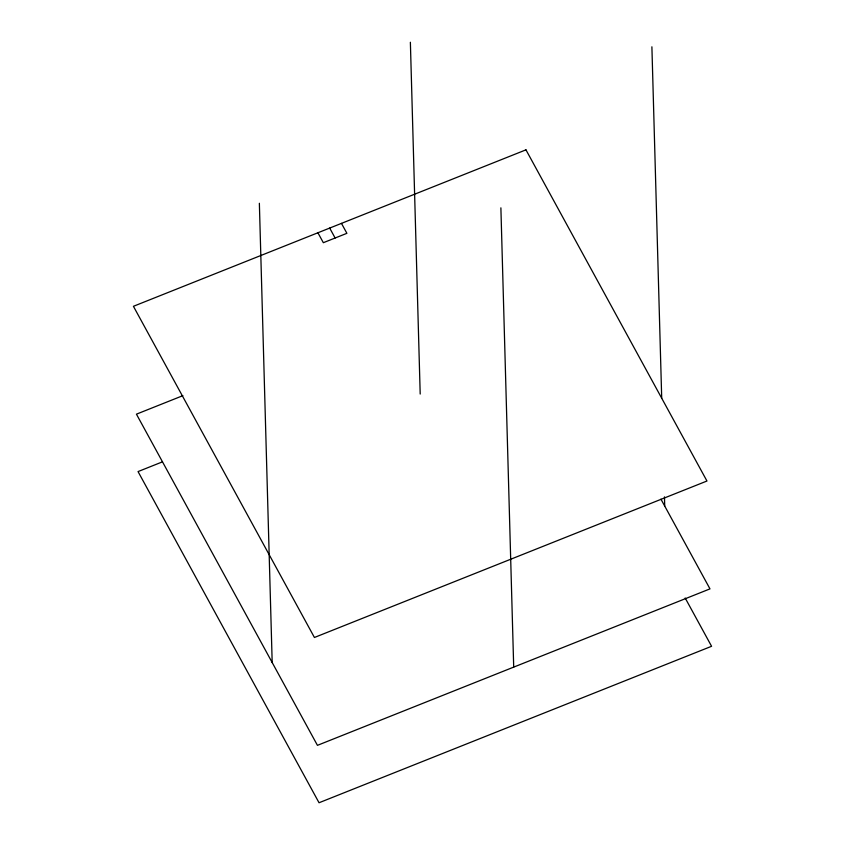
<?xml version="1.0" encoding="UTF-8"?>
<svg xmlns="http://www.w3.org/2000/svg" width="845" height="845" viewBox="0 0 845 845"><rect width="100%" height="100%" fill="white"/><g stroke="black" fill="none" stroke-linecap="round" stroke-linejoin="round"><path stroke-width="1.27" d="M182.9 395.65L136.436 414.166L317.445 745.343L709.98 588.88L660.938 499.152M162.493 461.835L138.041 471.584L319.04 802.75L711.574 646.288L685.179 597.996M341.464 223.376L346.894 233.315L323.339 242.705L317.91 232.766M329.687 228.076L335.116 238.005M651.896 46.813L661.709 398.217M664.466 496.881L664.719 506.081M500.884 207.838L513.707 667.106M410.374 42.25L420.197 394.045M259.362 203.275L272.185 662.543M525.96 149.84L133.425 306.302L314.424 637.479L706.959 481.016L525.96 149.84"/></g></svg>
